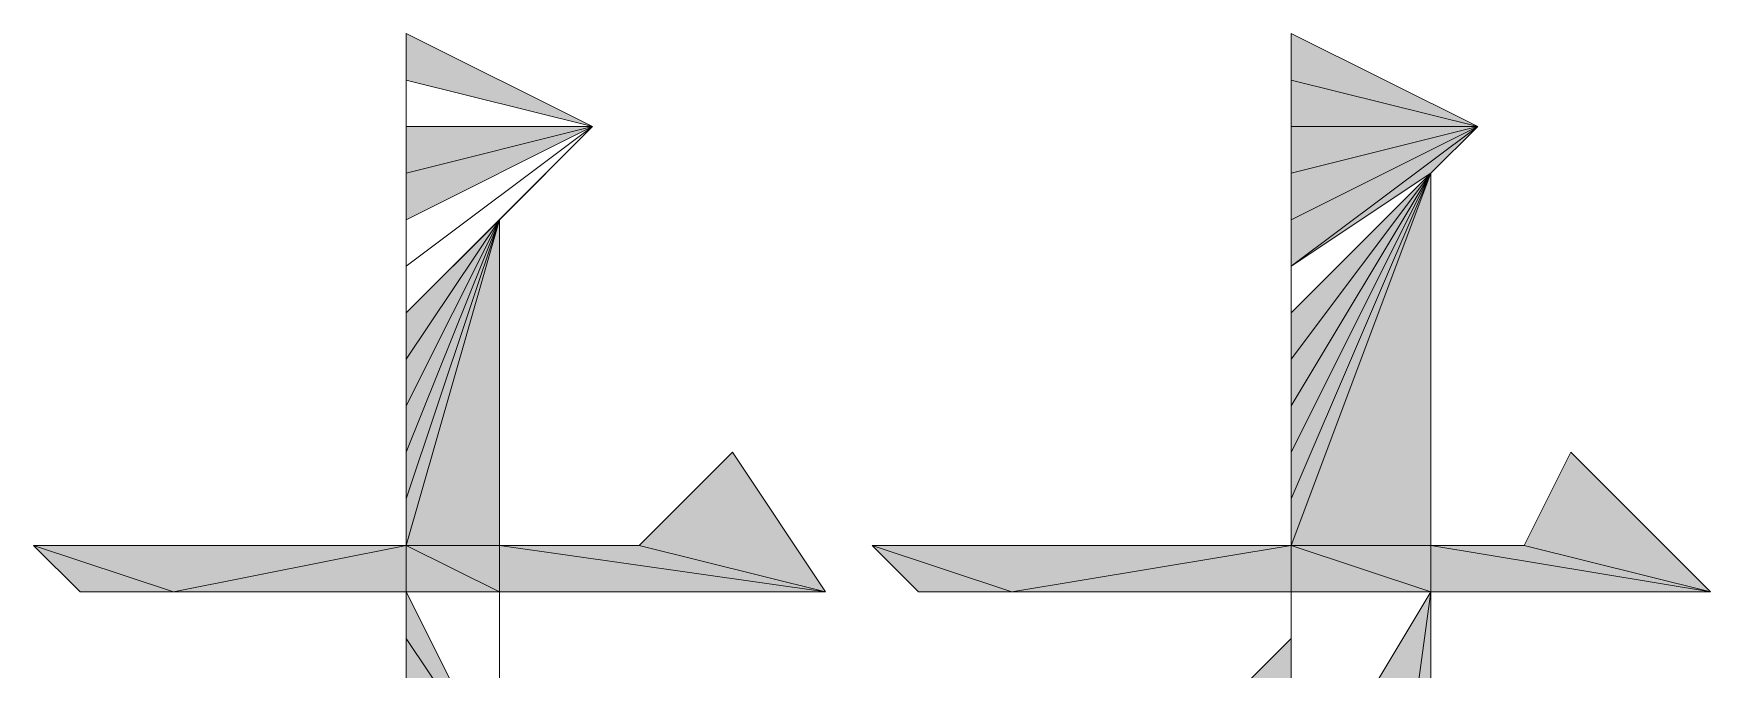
# Model space of a CAD drawing. Header units: inches. Extents: x -244 to 17, y 0 to 370.
# Drawn here: x 2.36 to 4.646, y 13.049 to 13.917 of the extents above; entities that cross this region are included whole.
import ezdxf

# ---------------------------------------------------------------- set-up
doc = ezdxf.new("R2010")
doc.units = ezdxf.units.IN
doc.header["$MEASUREMENT"] = 0
doc.layers.add('图层 1', color=7, linetype='Continuous')

# ---------------------------------------------------------------- blocks, each defined once
blk = doc.blocks.new('block 2')
at = {"layer": '图层 1', "true_color": 0xffffff}
h = blk.add_hatch(color=7, dxfattribs=at)
h.dxf.hatch_style = 2
h.paths.add_polyline_path([(33.274, 18.0974), (33.3375, 18.288), (33.3375, 17.7801)])
h.paths.add_polyline_path([(33.274, 18.2246), (33.274, 18.0974), (33.3375, 18.288)])
h = blk.add_hatch(color=7, dxfattribs=at)
h.dxf.hatch_style = 2
h.paths.add_polyline_path([(33.274, 17.653), (33.3375, 17.653), (33.274, 17.2086)])
h.paths.add_polyline_path([(33.3375, 17.7801), (33.274, 17.653), (33.3375, 17.653)])
h.paths.add_polyline_path([(33.274, 17.7801), (33.3375, 17.7801), (33.274, 17.653)])
h.paths.add_polyline_path([(33.274, 18.0974), (33.274, 17.7801), (33.3375, 17.7801)])
h = blk.add_hatch(color=7, dxfattribs=at)
h.dxf.hatch_style = 2
h.paths.add_polyline_path([(33.0201, 17.653), (33.2106, 17.7801), (33.147, 17.7801)])
h.paths.add_polyline_path([(33.274, 17.7801), (33.0201, 17.653), (33.2106, 17.7801)])
h = blk.add_hatch(color=7, dxfattribs=at)
h.dxf.hatch_style = 2
h.paths.add_polyline_path([(33.7819, 17.653), (33.3375, 17.7801), (33.4011, 17.7801)])
h.paths.add_polyline_path([(33.3375, 17.653), (33.7819, 17.653), (33.3375, 17.7801)])
h = blk.add_hatch(color=7, dxfattribs=at)
h.dxf.hatch_style = 2
h.paths.add_polyline_path([(33.7819, 17.653), (33.4645, 17.7801), (33.528, 17.7801)])
h.paths.add_polyline_path([(33.4011, 17.7801), (33.7819, 17.653), (33.4645, 17.7801)])
h = blk.add_hatch(color=7, dxfattribs=at)
h.dxf.hatch_style = 2
h.paths.add_polyline_path([(33.7819, 17.653), (33.5916, 17.7801), (33.655, 17.7801)])
h.paths.add_polyline_path([(33.528, 17.7801), (33.7819, 17.653), (33.5916, 17.7801)])
h = blk.add_hatch(color=7, dxfattribs=at)
h.dxf.hatch_style = 2
h.paths.add_polyline_path([(33.9091, 17.5259), (33.8455, 17.7801), (33.9091, 17.7801)])
h.paths.add_polyline_path([(33.7819, 17.7801), (33.9091, 17.5259), (33.8455, 17.7801)])
h = blk.add_hatch(color=7, dxfattribs=at)
h.dxf.hatch_style = 2
h.paths.add_polyline_path([(34.036, 17.7801), (33.9725, 17.7801), (33.9091, 17.5259)])
h = blk.add_hatch(color=7, dxfattribs=at)
h.dxf.hatch_style = 2
h.paths.add_polyline_path([(33.274, 17.2086), (33.3375, 17.4625), (33.3375, 17.653)])
h.paths.add_polyline_path([(33.4645, 17.3354), (33.274, 17.2086), (33.3375, 17.4625)])
h = blk.add_hatch(color=7, dxfattribs=at)
h.dxf.hatch_style = 2
h.paths.add_polyline_path([(33.274, 16.9544), (33.3375, 17.1449), (33.3375, 16.5737)])
h.paths.add_polyline_path([(33.274, 17.0815), (33.274, 16.9544), (33.3375, 17.1449)])
h = blk.add_hatch(color=7, dxfattribs=at)
h.dxf.hatch_style = 2
h.paths.add_polyline_path([(33.274, 16.3832), (33.3375, 16.3832), (33.274, 16.0021)])
h.paths.add_polyline_path([(33.3375, 16.5737), (33.274, 16.3832), (33.3375, 16.3832)])
h.paths.add_polyline_path([(33.274, 16.5737), (33.3375, 16.5737), (33.274, 16.3832)])
h.paths.add_polyline_path([(33.274, 16.9544), (33.274, 16.5737), (33.3375, 16.5737)])
h = blk.add_hatch(color=7, dxfattribs=at)
h.dxf.hatch_style = 2
h.paths.add_polyline_path([(32.9565, 16.5737), (33.2106, 16.5737), (33.147, 16.6371)])
h = blk.add_hatch(color=7, dxfattribs=at)
h.dxf.hatch_style = 2
h.paths.add_polyline_path([(31.877, 16.5737), (33.274, 16.3832), (31.75, 16.3832)])
h.paths.add_polyline_path([(32.9565, 16.5737), (31.877, 16.5737), (33.274, 16.3832)])
h = blk.add_hatch(color=7, dxfattribs=at)
h.dxf.hatch_style = 2
h.paths.add_polyline_path([(33.8455, 16.3832), (33.3375, 16.5737), (33.4011, 16.5737)])
h.paths.add_polyline_path([(33.3375, 16.3832), (33.8455, 16.3832), (33.3375, 16.5737)])
h = blk.add_hatch(color=7, dxfattribs=at)
h.dxf.hatch_style = 2
h.paths.add_polyline_path([(33.8455, 16.3832), (33.4645, 16.5737), (33.528, 16.5737)])
h.paths.add_polyline_path([(33.4011, 16.5737), (33.8455, 16.3832), (33.4645, 16.5737)])
h = blk.add_hatch(color=7, dxfattribs=at)
h.dxf.hatch_style = 2
h.paths.add_polyline_path([(33.8455, 16.3832), (33.5916, 16.5737), (33.655, 16.5737)])
h.paths.add_polyline_path([(33.528, 16.5737), (33.8455, 16.3832), (33.5916, 16.5737)])
h = blk.add_hatch(color=7, dxfattribs=at)
h.dxf.hatch_style = 2
h.paths.add_polyline_path([(33.9091, 16.3194), (33.7185, 16.5737), (33.7819, 16.5737)])
h.paths.add_polyline_path([(33.8455, 16.3832), (33.9091, 16.3194), (33.7185, 16.5737)])
h = blk.add_hatch(color=7, dxfattribs=at)
h.dxf.hatch_style = 2
h.paths.add_polyline_path([(33.9091, 16.3194), (33.8455, 16.5737), (33.9091, 16.5737)])
h.paths.add_polyline_path([(33.7819, 16.5737), (33.9091, 16.3194), (33.8455, 16.5737)])
h = blk.add_hatch(color=7, dxfattribs=at)
h.dxf.hatch_style = 2
h.paths.add_polyline_path([(33.9091, 16.3194), (33.9725, 16.5737), (34.036, 16.5737)])
h.paths.add_polyline_path([(33.9091, 16.5737), (33.9091, 16.3194), (33.9725, 16.5737)])
h = blk.add_hatch(color=7, dxfattribs=at)
h.dxf.hatch_style = 2
h.paths.add_polyline_path([(33.274, 16.0021), (33.3375, 16.256), (33.3375, 16.3832)])
h.paths.add_polyline_path([(33.4645, 16.1926), (33.274, 16.0021), (33.3375, 16.256)])
at = {"layer": '图层 1', "lineweight": 0}
for points in [[(33.274, 18.0974), (33.3375, 18.288), (33.3375, 17.7801), (33.274, 18.0974)], [(33.274, 18.2246), (33.274, 18.0974), (33.3375, 18.288), (33.274, 18.2246)], [(33.274, 18.0974), (33.274, 17.7801), (33.3375, 17.7801), (33.274, 18.0974)], [(33.274, 17.7801), (33.0201, 17.653), (33.274, 17.653), (33.274, 17.7801)], [(33.0201, 17.653), (33.2106, 17.7801), (33.147, 17.7801), (33.0201, 17.653)], [(33.274, 17.7801), (33.0201, 17.653), (33.2106, 17.7801), (33.274, 17.7801)], [(33.3375, 17.7801), (33.274, 17.653), (33.3375, 17.653), (33.3375, 17.7801)], [(33.274, 17.7801), (33.3375, 17.7801), (33.274, 17.653), (33.274, 17.7801)], [(33.7819, 17.653), (33.3375, 17.7801), (33.4011, 17.7801), (33.7819, 17.653)], [(33.3375, 17.653), (33.7819, 17.653), (33.3375, 17.7801), (33.3375, 17.653)], [(33.4011, 17.7801), (33.7819, 17.653), (33.4645, 17.7801), (33.4011, 17.7801)], [(33.7819, 17.653), (33.4645, 17.7801), (33.528, 17.7801), (33.7819, 17.653)], [(33.528, 17.7801), (33.7819, 17.653), (33.5916, 17.7801), (33.528, 17.7801)], [(33.7819, 17.653), (33.5916, 17.7801), (33.655, 17.7801), (33.7819, 17.653)], [(33.655, 17.7801), (33.9091, 17.5259), (33.7185, 17.7801), (33.655, 17.7801)], [(33.7819, 17.653), (33.655, 17.7801), (33.9091, 17.5259), (33.7819, 17.653)], [(33.9091, 17.5259), (33.7185, 17.7801), (33.7819, 17.7801), (33.9091, 17.5259)], [(33.7819, 17.7801), (33.9091, 17.5259), (33.8455, 17.7801), (33.7819, 17.7801)], [(33.9091, 17.5259), (33.8455, 17.7801), (33.9091, 17.7801), (33.9091, 17.5259)], [(33.9091, 17.7801), (33.9091, 17.5259), (33.9725, 17.7801), (33.9091, 17.7801)], [(34.036, 17.7801), (33.9725, 17.7801), (33.9091, 17.5259), (34.036, 17.7801)], [(33.274, 17.653), (33.0834, 17.653), (33.0201, 17.653), (33.274, 17.653)], [(33.274, 17.2086), (33.3375, 17.4625), (33.3375, 17.653), (33.274, 17.2086)], [(33.274, 17.653), (33.3375, 17.653), (33.274, 17.2086), (33.274, 17.653)], [(33.4645, 17.3354), (33.274, 17.2086), (33.3375, 17.4625), (33.4645, 17.3354)], [(33.274, 16.9544), (33.3375, 17.1449), (33.3375, 16.5737), (33.274, 16.9544)], [(33.274, 17.0815), (33.274, 16.9544), (33.3375, 17.1449), (33.274, 17.0815)], [(33.274, 16.9544), (33.274, 16.5737), (33.3375, 16.5737), (33.274, 16.9544)], [(32.9565, 16.5737), (33.2106, 16.5737), (33.147, 16.6371), (32.9565, 16.5737)], [(31.877, 16.5737), (33.274, 16.3832), (31.75, 16.3832), (31.877, 16.5737)], [(32.9565, 16.5737), (31.877, 16.5737), (33.274, 16.3832), (32.9565, 16.5737)], [(33.274, 16.5737), (32.9565, 16.5737), (33.274, 16.3832), (33.274, 16.5737)], [(33.274, 16.5737), (32.9565, 16.5737), (33.2106, 16.5737), (33.274, 16.5737)], [(33.3375, 16.5737), (33.274, 16.3832), (33.3375, 16.3832), (33.3375, 16.5737)], [(33.274, 16.5737), (33.3375, 16.5737), (33.274, 16.3832), (33.274, 16.5737)], [(33.8455, 16.3832), (33.3375, 16.5737), (33.4011, 16.5737), (33.8455, 16.3832)], [(33.3375, 16.3832), (33.8455, 16.3832), (33.3375, 16.5737), (33.3375, 16.3832)], [(33.4011, 16.5737), (33.8455, 16.3832), (33.4645, 16.5737), (33.4011, 16.5737)], [(33.8455, 16.3832), (33.4645, 16.5737), (33.528, 16.5737), (33.8455, 16.3832)], [(33.528, 16.5737), (33.8455, 16.3832), (33.5916, 16.5737), (33.528, 16.5737)], [(33.8455, 16.3832), (33.5916, 16.5737), (33.655, 16.5737), (33.8455, 16.3832)], [(33.655, 16.5737), (33.8455, 16.3832), (33.7185, 16.5737), (33.655, 16.5737)], [(33.9091, 16.3194), (33.7185, 16.5737), (33.7819, 16.5737), (33.9091, 16.3194)], [(33.8455, 16.3832), (33.9091, 16.3194), (33.7185, 16.5737), (33.8455, 16.3832)], [(33.7819, 16.5737), (33.9091, 16.3194), (33.8455, 16.5737), (33.7819, 16.5737)], [(33.9091, 16.3194), (33.8455, 16.5737), (33.9091, 16.5737), (33.9091, 16.3194)], [(33.9091, 16.3194), (33.9725, 16.5737), (34.036, 16.5737), (33.9091, 16.3194)], [(33.9091, 16.5737), (33.9091, 16.3194), (33.9725, 16.5737), (33.9091, 16.5737)], [(33.274, 16.0021), (33.3375, 16.256), (33.3375, 16.3832), (33.274, 16.0021)], [(33.274, 16.3832), (33.3375, 16.3832), (33.274, 16.0021), (33.274, 16.3832)], [(33.4645, 16.1926), (33.274, 16.0021), (33.3375, 16.256), (33.4645, 16.1926)]]:
    blk.add_lwpolyline(points, dxfattribs=at)
at = {"layer": '图层 1', "color": 7, "lineweight": 20, "true_color": 0xffffff}
for points in [[(33.274, 18.0974), (33.3375, 18.288), (33.3375, 17.7801), (33.274, 18.0974)], [(33.274, 18.2246), (33.274, 18.0974), (33.3375, 18.288), (33.274, 18.2246)], [(33.274, 18.0974), (33.274, 17.7801), (33.3375, 17.7801), (33.274, 18.0974)], [(33.274, 17.7801), (33.0201, 17.653), (33.274, 17.653), (33.274, 17.7801)], [(33.0201, 17.653), (33.2106, 17.7801), (33.147, 17.7801), (33.0201, 17.653)], [(33.274, 17.7801), (33.0201, 17.653), (33.2106, 17.7801), (33.274, 17.7801)], [(33.3375, 17.7801), (33.274, 17.653), (33.3375, 17.653), (33.3375, 17.7801)], [(33.274, 17.7801), (33.3375, 17.7801), (33.274, 17.653), (33.274, 17.7801)], [(33.7819, 17.653), (33.3375, 17.7801), (33.4011, 17.7801), (33.7819, 17.653)], [(33.3375, 17.653), (33.7819, 17.653), (33.3375, 17.7801), (33.3375, 17.653)], [(33.4011, 17.7801), (33.7819, 17.653), (33.4645, 17.7801), (33.4011, 17.7801)], [(33.7819, 17.653), (33.4645, 17.7801), (33.528, 17.7801), (33.7819, 17.653)], [(33.528, 17.7801), (33.7819, 17.653), (33.5916, 17.7801), (33.528, 17.7801)], [(33.7819, 17.653), (33.5916, 17.7801), (33.655, 17.7801), (33.7819, 17.653)], [(33.655, 17.7801), (33.9091, 17.5259), (33.7185, 17.7801), (33.655, 17.7801)], [(33.7819, 17.653), (33.655, 17.7801), (33.9091, 17.5259), (33.7819, 17.653)], [(33.9091, 17.5259), (33.7185, 17.7801), (33.7819, 17.7801), (33.9091, 17.5259)], [(33.7819, 17.7801), (33.9091, 17.5259), (33.8455, 17.7801), (33.7819, 17.7801)], [(33.9091, 17.5259), (33.8455, 17.7801), (33.9091, 17.7801), (33.9091, 17.5259)], [(33.9091, 17.7801), (33.9091, 17.5259), (33.9725, 17.7801), (33.9091, 17.7801)], [(34.036, 17.7801), (33.9725, 17.7801), (33.9091, 17.5259), (34.036, 17.7801)], [(33.274, 17.653), (33.0834, 17.653), (33.0201, 17.653), (33.274, 17.653)], [(33.274, 17.2086), (33.3375, 17.4625), (33.3375, 17.653), (33.274, 17.2086)], [(33.274, 17.653), (33.3375, 17.653), (33.274, 17.2086), (33.274, 17.653)], [(33.4645, 17.3354), (33.274, 17.2086), (33.3375, 17.4625), (33.4645, 17.3354)], [(33.274, 16.9544), (33.3375, 17.1449), (33.3375, 16.5737), (33.274, 16.9544)], [(33.274, 17.0815), (33.274, 16.9544), (33.3375, 17.1449), (33.274, 17.0815)], [(33.274, 16.9544), (33.274, 16.5737), (33.3375, 16.5737), (33.274, 16.9544)], [(32.9565, 16.5737), (33.2106, 16.5737), (33.147, 16.6371), (32.9565, 16.5737)], [(31.877, 16.5737), (33.274, 16.3832), (31.75, 16.3832), (31.877, 16.5737)], [(32.9565, 16.5737), (31.877, 16.5737), (33.274, 16.3832), (32.9565, 16.5737)], [(33.274, 16.5737), (32.9565, 16.5737), (33.274, 16.3832), (33.274, 16.5737)], [(33.274, 16.5737), (32.9565, 16.5737), (33.2106, 16.5737), (33.274, 16.5737)], [(33.3375, 16.5737), (33.274, 16.3832), (33.3375, 16.3832), (33.3375, 16.5737)], [(33.274, 16.5737), (33.3375, 16.5737), (33.274, 16.3832), (33.274, 16.5737)], [(33.8455, 16.3832), (33.3375, 16.5737), (33.4011, 16.5737), (33.8455, 16.3832)], [(33.3375, 16.3832), (33.8455, 16.3832), (33.3375, 16.5737), (33.3375, 16.3832)], [(33.4011, 16.5737), (33.8455, 16.3832), (33.4645, 16.5737), (33.4011, 16.5737)], [(33.8455, 16.3832), (33.4645, 16.5737), (33.528, 16.5737), (33.8455, 16.3832)], [(33.528, 16.5737), (33.8455, 16.3832), (33.5916, 16.5737), (33.528, 16.5737)], [(33.8455, 16.3832), (33.5916, 16.5737), (33.655, 16.5737), (33.8455, 16.3832)], [(33.655, 16.5737), (33.8455, 16.3832), (33.7185, 16.5737), (33.655, 16.5737)], [(33.9091, 16.3194), (33.7185, 16.5737), (33.7819, 16.5737), (33.9091, 16.3194)], [(33.8455, 16.3832), (33.9091, 16.3194), (33.7185, 16.5737), (33.8455, 16.3832)], [(33.7819, 16.5737), (33.9091, 16.3194), (33.8455, 16.5737), (33.7819, 16.5737)], [(33.9091, 16.3194), (33.8455, 16.5737), (33.9091, 16.5737), (33.9091, 16.3194)], [(33.9091, 16.3194), (33.9725, 16.5737), (34.036, 16.5737), (33.9091, 16.3194)], [(33.9091, 16.5737), (33.9091, 16.3194), (33.9725, 16.5737), (33.9091, 16.5737)], [(33.274, 16.0021), (33.3375, 16.256), (33.3375, 16.3832), (33.274, 16.0021)], [(33.274, 16.3832), (33.3375, 16.3832), (33.274, 16.0021), (33.274, 16.3832)], [(33.4645, 16.1926), (33.274, 16.0021), (33.3375, 16.256), (33.4645, 16.1926)]]:
    blk.add_lwpolyline(points, dxfattribs=at)
at = {"layer": '图层 1', "lineweight": 0}
for points, knots in [([(33.274, 17.7801), (33.274, 17.7801), (33.274, 17.7801), (33.274, 17.7801), (33.274, 17.7801), (33.0201, 17.653), (33.0201, 17.653), (33.0201, 17.653), (33.274, 17.7801), (33.274, 17.7801)], [0, 0, 0, 0, 1, 1, 1, 2, 2, 2, 3, 3, 3, 3]), ([(33.655, 17.7801), (33.655, 17.7801), (33.7819, 17.653), (33.7819, 17.653), (33.7819, 17.653), (33.655, 17.7801), (33.655, 17.7801)], [0, 0, 0, 0, 1, 1, 1, 2, 2, 2, 2]), ([(33.9091, 17.5259), (33.9091, 17.5259), (33.9725, 17.7801), (33.9725, 17.7801), (33.9725, 17.7801), (33.9091, 17.5259), (33.9091, 17.5259)], [0, 0, 0, 0, 1, 1, 1, 2, 2, 2, 2]), ([(33.274, 16.5737), (33.274, 16.5737), (33.274, 16.5737), (33.274, 16.5737), (33.274, 16.5737), (32.9565, 16.5737), (32.9565, 16.5737), (32.9565, 16.5737), (33.274, 16.5737), (33.274, 16.5737)], [0, 0, 0, 0, 1, 1, 1, 2, 2, 2, 3, 3, 3, 3]), ([(33.8455, 16.3832), (33.8455, 16.3832), (33.7185, 16.5737), (33.7185, 16.5737), (33.7185, 16.5737), (33.8455, 16.3832), (33.8455, 16.3832)], [0, 0, 0, 0, 1, 1, 1, 2, 2, 2, 2]), ([(34.036, 16.5737), (34.036, 16.5737), (34.036, 16.5737), (34.036, 16.5737), (34.036, 16.5737), (33.9091, 16.3194), (33.9091, 16.3194), (33.9091, 16.3194), (34.036, 16.5737), (34.036, 16.5737)], [0, 0, 0, 0, 1, 1, 1, 2, 2, 2, 3, 3, 3, 3])]:
    blk.add_open_spline(points, degree=3, knots=knots, dxfattribs=at)
at = {"layer": '图层 1', "color": 7, "lineweight": 20, "true_color": 0xffffff}
for points, knots in [([(33.274, 17.7801), (33.274, 17.7801), (33.274, 17.7801), (33.274, 17.7801), (33.274, 17.7801), (33.0201, 17.653), (33.0201, 17.653), (33.0201, 17.653), (33.274, 17.7801), (33.274, 17.7801)], [0, 0, 0, 0, 1, 1, 1, 2, 2, 2, 3, 3, 3, 3]), ([(33.655, 17.7801), (33.655, 17.7801), (33.7819, 17.653), (33.7819, 17.653), (33.7819, 17.653), (33.655, 17.7801), (33.655, 17.7801)], [0, 0, 0, 0, 1, 1, 1, 2, 2, 2, 2]), ([(33.9091, 17.5259), (33.9091, 17.5259), (33.9725, 17.7801), (33.9725, 17.7801), (33.9725, 17.7801), (33.9091, 17.5259), (33.9091, 17.5259)], [0, 0, 0, 0, 1, 1, 1, 2, 2, 2, 2]), ([(33.274, 16.5737), (33.274, 16.5737), (33.274, 16.5737), (33.274, 16.5737), (33.274, 16.5737), (32.9565, 16.5737), (32.9565, 16.5737), (32.9565, 16.5737), (33.274, 16.5737), (33.274, 16.5737)], [0, 0, 0, 0, 1, 1, 1, 2, 2, 2, 3, 3, 3, 3]), ([(33.8455, 16.3832), (33.8455, 16.3832), (33.7185, 16.5737), (33.7185, 16.5737), (33.7185, 16.5737), (33.8455, 16.3832), (33.8455, 16.3832)], [0, 0, 0, 0, 1, 1, 1, 2, 2, 2, 2]), ([(34.036, 16.5737), (34.036, 16.5737), (34.036, 16.5737), (34.036, 16.5737), (34.036, 16.5737), (33.9091, 16.3194), (33.9091, 16.3194), (33.9091, 16.3194), (34.036, 16.5737), (34.036, 16.5737)], [0, 0, 0, 0, 1, 1, 1, 2, 2, 2, 3, 3, 3, 3])]:
    blk.add_open_spline(points, degree=3, knots=knots, dxfattribs=at)

msp = doc.modelspace()

# ---------------------------------------------------------------- block references
at = {"layer": '图层 1', "rotation": 90}
msp.add_blockref('block 2', (20.6482, -20.1187), dxfattribs=at)

doc.saveas('drawing.dxf')
